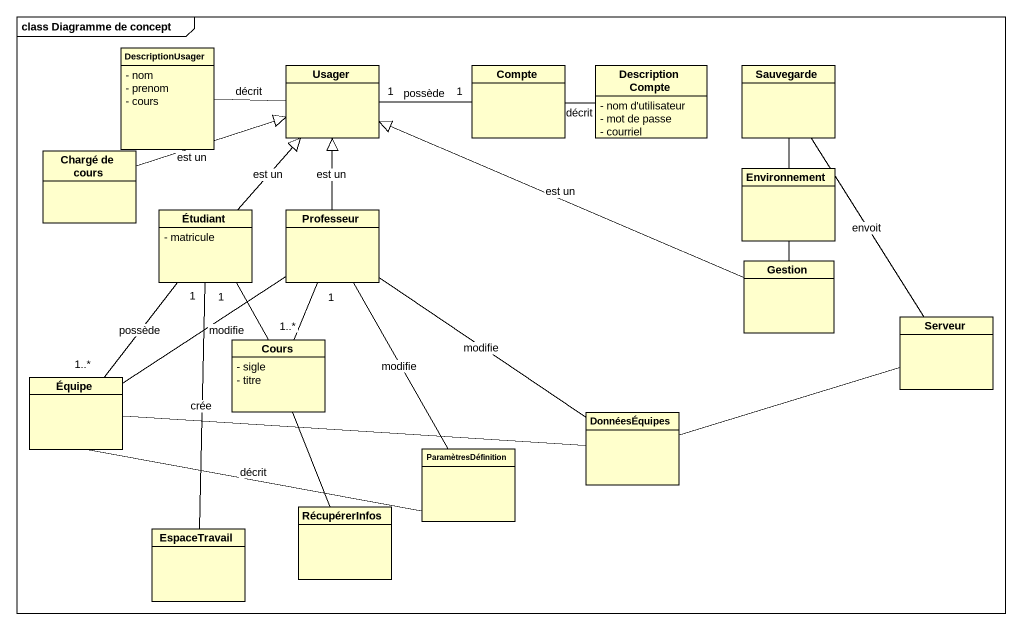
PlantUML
@startuml
mainframe class Diagramme de concept
hide circle
hide empty members
skinparam classAttributeIconSize 0
class DescriptionUsager {
  - nom
  - prenom
  - cours
}
class Usager
class Compte
class "Description Compte" as Description_Compte {
  - nom d'utilisateur
  - mot de passe
  - courriel
}
class Sauvegarde
class "Chargé de cours" as Chargé_de_cours
class Environnement
class Étudiant {
  - matricule
}
class Professeur
class Gestion
class Cours {
  - sigle
  - titre
}
class Serveur
class Équipe
class DonnéesÉquipes
class ParamètresDéfinition
class EspaceTravail
class RécupérerInfos
DescriptionUsager -right- Usager : décrit
Usager "1" -right- "1" Compte : possède
Compte -right- Description_Compte : décrit
Sauvegarde -- Environnement
Sauvegarde -- Serveur : envoit
Chargé_de_cours -right-|> Usager : est un
Environnement -- Gestion
Étudiant -up-|> Usager : est un
Étudiant "1" -- "1..*" Cours
Étudiant "1" -- "1..*" Équipe : possède
Étudiant -- EspaceTravail : crée
Professeur -up-|> Usager : est un
Professeur "1" -- Cours
Professeur -- Équipe : modifie
Professeur -- ParamètresDéfinition : modifie
Gestion -left-|> Usager : est un
DonnéesÉquipes -up- Professeur : modifie
DonnéesÉquipes -right- Serveur
DonnéesÉquipes -left- Équipe
ParamètresDéfinition -left- Équipe : décrit
RécupérerInfos -up- Cours
@enduml
